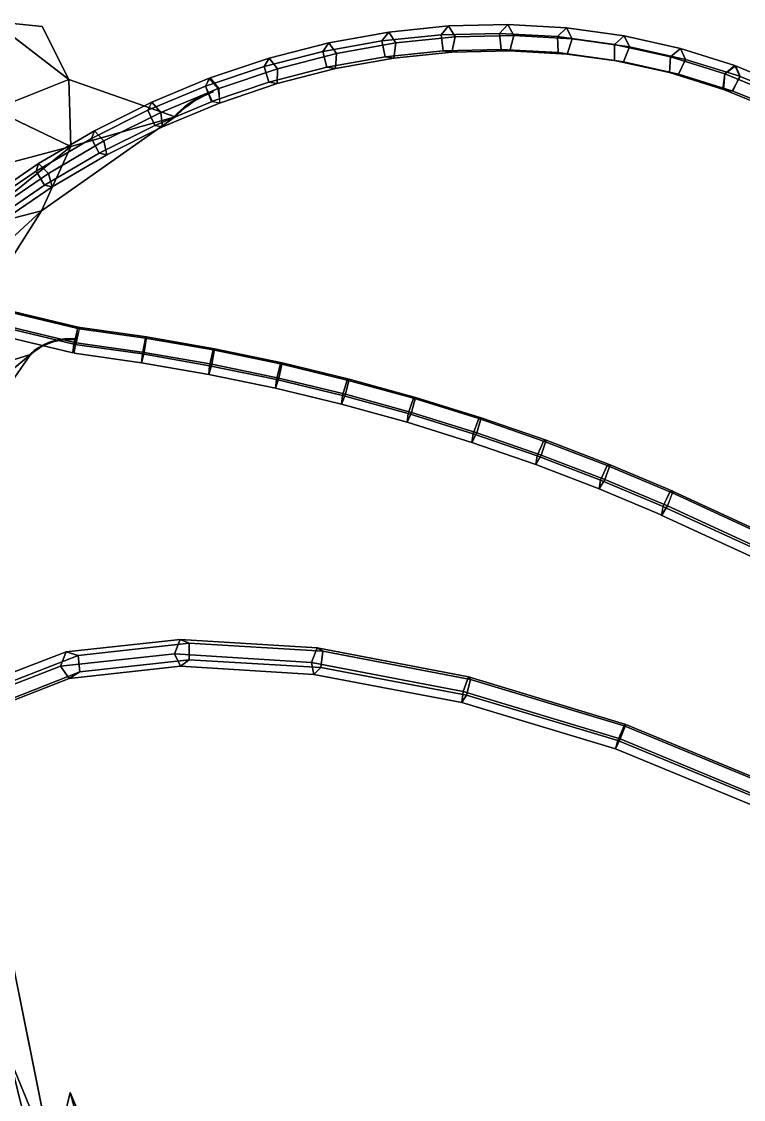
# Model space of a CAD drawing. Header units: metres. Extents: x -349 to 464, y -383 to 362.
# Drawn here: x 155.8 to 215.9, y 62.2 to 152 of the extents above; entities that cross this region are included whole.
import ezdxf

# ---------------------------------------------------------------- set-up
doc = ezdxf.new("R2010")
doc.units = ezdxf.units.M

msp = doc.modelspace()

# ---------------------------------------------------------------- linework, layer by layer
at = {"layer": 'Breeder_Leaf', "color": 3}
for points in [[(159.702, 147.1593, 446.1241), (153.4014, 151.971, 456.7525), (153.437, 144.6635, 452.6205)], [(159.702, 147.1593, 446.1241), (153.437, 144.6635, 452.6205), (153.4014, 151.971, 456.7525)], [(159.702, 147.1593, 446.1241), (157.4695, 151.5712, 451.3612), (153.4014, 151.971, 456.7525)], [(159.702, 147.1593, 446.1241), (153.4014, 151.971, 456.7525), (157.4695, 151.5712, 451.3612)], [(159.702, 147.1593, 446.1241), (153.437, 144.6635, 452.6205), (159.8624, 141.5615, 443.5786)], [(159.702, 147.1593, 446.1241), (159.8624, 141.5615, 443.5786), (153.437, 144.6635, 452.6205)], [(159.702, 147.1593, 446.1241), (159.8624, 141.5615, 443.5786), (168.5389, 144.0343, 434.6351)], [(159.702, 147.1593, 446.1241), (168.5389, 144.0343, 434.6351), (159.8624, 141.5615, 443.5786)], [(153.437, 144.6635, 452.6205), (152.5328, 139.6323, 449.892), (159.8624, 141.5615, 443.5786)], [(153.437, 144.6635, 452.6205), (159.8624, 141.5615, 443.5786), (152.5328, 139.6323, 449.892)], [(168.5389, 144.0343, 434.6351), (159.8624, 141.5615, 443.5786), (157.4374, 136.2149, 440.5905)], [(168.5389, 144.0343, 434.6351), (157.4374, 136.2149, 440.5905), (159.8624, 141.5615, 443.5786)], [(159.8624, 141.5615, 443.5786), (151.172, 134.5951, 447.3622), (157.4374, 136.2149, 440.5905)], [(159.8624, 141.5615, 443.5786), (157.4374, 136.2149, 440.5905), (151.172, 134.5951, 447.3622)], [(159.8624, 141.5615, 443.5786), (152.5328, 139.6323, 449.892), (151.172, 134.5951, 447.3622)], [(159.8624, 141.5615, 443.5786), (151.172, 134.5951, 447.3622), (152.5328, 139.6323, 449.892)], [(151.172, 134.5951, 447.3622), (147.9818, 127.5346, 444.0618), (157.4374, 136.2149, 440.5905)], [(151.172, 134.5951, 447.3622), (157.4374, 136.2149, 440.5905), (147.9818, 127.5346, 444.0618)], [(147.9818, 127.5346, 444.0618), (153.5884, 130.1813, 441.0497), (157.4374, 136.2149, 440.5905)], [(147.9818, 127.5346, 444.0618), (157.4374, 136.2149, 440.5905), (153.5884, 130.1813, 441.0497)], [(156.5163, 124.2654, 511.0506), (146.7494, 116.1614, 511.6109), (142.6497, 119.9286, 508.09)], [(156.5163, 124.2654, 511.0506), (142.6497, 119.9286, 508.09), (146.7494, 116.1614, 511.6109)], [(148.6537, 112.9305, 516.4869), (146.7494, 116.1614, 511.6109), (156.5163, 124.2654, 511.0506)], [(148.6537, 112.9305, 516.4869), (156.5163, 124.2654, 511.0506), (146.7494, 116.1614, 511.6109)]]:
    msp.add_3dface(points, dxfattribs=at)
at = {"layer": 'Breeder_Petiole', "color": 3}
for points in [[(195.5598, 150.9887, 448.5861), (190.679, 150.8736, 445.5904), (191.2939, 151.6018, 444.5609), (196.2335, 151.7144, 447.5923)], [(196.2335, 151.7144, 447.5923), (191.2939, 151.6018, 444.5609), (191.8528, 150.6942, 443.685), (196.7544, 150.8062, 446.694)], [(200.386, 150.7177, 451.6591), (195.5598, 150.9887, 448.5861), (196.2335, 151.7144, 447.5923), (201.1177, 151.4364, 450.7019)], [(201.1177, 151.4364, 450.7019), (196.2335, 151.7144, 447.5923), (196.7544, 150.8062, 446.694), (201.6011, 150.5305, 449.7805)], [(185.7673, 150.373, 442.6861), (180.8488, 149.4891, 439.8868), (181.3446, 150.2081, 438.789), (186.3229, 151.0989, 441.6219)], [(186.3229, 151.0989, 441.6219), (181.3446, 150.2081, 438.789), (181.98, 149.3107, 437.9558), (186.92, 150.1949, 440.7677)], [(190.679, 150.8736, 445.5904), (185.7673, 150.373, 442.6861), (186.3229, 151.0989, 441.6219), (191.2939, 151.6018, 444.5609)], [(190.8726, 149.5336, 445.326), (186.0345, 149.0379, 442.4641), (185.7673, 150.373, 442.6861), (190.679, 150.8736, 445.5904)], [(191.2939, 151.6018, 444.5609), (186.3229, 151.0989, 441.6219), (186.92, 150.1949, 440.7677), (191.8528, 150.6942, 443.685)], [(195.6805, 149.6494, 448.278), (190.8726, 149.5336, 445.326), (190.679, 150.8736, 445.5904), (195.5598, 150.9887, 448.5861)], [(196.7544, 150.8062, 446.694), (191.8528, 150.6942, 443.685), (191.5939, 149.4233, 444.1552), (196.4146, 149.5373, 447.1153)], [(200.4348, 149.3849, 451.3063), (195.6805, 149.6494, 448.278), (195.5598, 150.9887, 448.5861), (200.386, 150.7177, 451.6591)], [(201.6011, 150.5305, 449.7805), (196.7544, 150.8062, 446.694), (196.4146, 149.5373, 447.1153), (201.1814, 149.2699, 450.1519)], [(205.1342, 150.0621, 454.7951), (200.386, 150.7177, 451.6591), (201.1177, 151.4364, 450.7019), (205.9227, 150.7692, 453.8751)], [(205.9227, 150.7692, 453.8751), (201.1177, 151.4364, 450.7019), (201.6011, 150.5305, 449.7805), (206.3691, 149.8686, 452.9302)], [(209.7812, 149.0251, 457.9794), (205.1342, 150.0621, 454.7951), (205.9227, 150.7692, 453.8751), (210.625, 149.7161, 457.097)], [(210.625, 149.7161, 457.097), (205.9227, 150.7692, 453.8751), (206.3691, 149.8686, 452.9302), (211.0353, 148.8237, 456.1282)], [(180.8488, 149.4891, 439.8868), (175.9472, 148.226, 437.2056), (176.3834, 148.9335, 436.0754), (181.3446, 150.2081, 438.789)], [(181.3446, 150.2081, 438.789), (176.3834, 148.9335, 436.0754), (177.0569, 148.0456, 435.2622), (181.98, 149.3107, 437.9558)], [(186.0345, 149.0379, 442.4641), (181.1897, 148.1646, 439.7057), (180.8488, 149.4891, 439.8868), (185.7673, 150.373, 442.6861)], [(186.92, 150.1949, 440.7677), (181.98, 149.3107, 437.9558), (181.8848, 148.055, 438.5191), (186.7428, 148.9285, 441.2853)], [(191.8528, 150.6942, 443.685), (186.92, 150.1949, 440.7677), (186.7428, 148.9285, 441.2853), (191.5939, 149.4233, 444.1552)], [(205.1123, 148.7415, 454.3967), (200.4348, 149.3849, 451.3063), (200.386, 150.7177, 451.6591), (205.1342, 150.0621, 454.7951)], [(206.3691, 149.8686, 452.9302), (201.6011, 150.5305, 449.7805), (201.1814, 149.2699, 450.1519), (205.8711, 148.6226, 453.2507)], [(209.6903, 147.7223, 457.5347), (205.1123, 148.7415, 454.3967), (205.1342, 150.0621, 454.7951), (209.7812, 149.0251, 457.9794)], [(211.0353, 148.8237, 456.1282), (206.3691, 149.8686, 452.9302), (205.8711, 148.6226, 453.2507), (210.4609, 147.5986, 456.3972)], [(181.1897, 148.1646, 439.7057), (176.3617, 146.9178, 437.0637), (175.9472, 148.226, 437.2056), (180.8488, 149.4891, 439.8868)], [(181.98, 149.3107, 437.9558), (177.0569, 148.0456, 435.2622), (177.0436, 146.807, 435.8696), (181.8848, 148.055, 438.5191)], [(186.7428, 148.9285, 441.2853), (181.8848, 148.055, 438.5191), (181.1897, 148.1646, 439.7057), (186.0345, 149.0379, 442.4641)], [(191.5939, 149.4233, 444.1552), (186.7428, 148.9285, 441.2853), (186.0345, 149.0379, 442.4641), (190.8726, 149.5336, 445.326)], [(196.4146, 149.5373, 447.1153), (191.5939, 149.4233, 444.1552), (190.8726, 149.5336, 445.326), (195.6805, 149.6494, 448.278)], [(201.1814, 149.2699, 450.1519), (196.4146, 149.5373, 447.1153), (195.6805, 149.6494, 448.278), (200.4348, 149.3849, 451.3063)], [(205.8711, 148.6226, 453.2507), (201.1814, 149.2699, 450.1519), (200.4348, 149.3849, 451.3063), (205.1123, 148.7415, 454.3967)], [(214.2036, 146.3112, 460.7458), (209.6903, 147.7223, 457.5347), (209.7812, 149.0251, 457.9794), (214.2945, 147.614, 461.1905)], [(214.2945, 147.614, 461.1905), (209.7812, 149.0251, 457.9794), (210.625, 149.7161, 457.097), (215.1383, 148.305, 460.308)], [(215.1383, 148.305, 460.308), (210.625, 149.7161, 457.097), (211.0353, 148.8237, 456.1282), (215.5486, 147.4126, 459.3392)], [(175.9472, 148.226, 437.2056), (171.0865, 146.5897, 434.6549), (171.4632, 147.2812, 433.4939), (176.3834, 148.9335, 436.0754)], [(176.3617, 146.9178, 437.0637), (171.5741, 145.3034, 434.5504), (171.0865, 146.5897, 434.6549), (175.9472, 148.226, 437.2056)], [(176.3834, 148.9335, 436.0754), (171.4632, 147.2812, 433.4939), (172.1746, 146.4057, 432.6998), (177.0569, 148.0456, 435.2622)], [(177.0569, 148.0456, 435.2622), (172.1746, 146.4057, 432.6998), (172.2428, 145.1903, 433.349), (177.0436, 146.807, 435.8696)], [(181.8848, 148.055, 438.5191), (177.0436, 146.807, 435.8696), (176.3617, 146.9178, 437.0637), (181.1897, 148.1646, 439.7057)], [(210.4609, 147.5986, 456.3972), (205.8711, 148.6226, 453.2507), (205.1123, 148.7415, 454.3967), (209.6903, 147.7223, 457.5347)], [(215.5486, 147.4126, 459.3392), (211.0353, 148.8237, 456.1282), (210.4609, 147.5986, 456.3972), (214.9742, 146.1875, 459.6082)], [(224.8994, 143.268, 469.0088), (214.3044, 147.6119, 461.197), (215.202, 148.2822, 460.3524), (225.7969, 143.9384, 468.1642)], [(225.7969, 143.9384, 468.1642), (215.202, 148.2822, 460.3524), (215.577, 147.401, 459.3595), (225.9, 143.2055, 467)], [(171.0765, 146.5847, 434.6504), (166.2903, 144.588, 432.2468), (166.6081, 145.259, 431.0565), (171.3944, 147.2557, 433.4601)], [(171.3944, 147.2557, 433.4601), (166.6081, 145.259, 431.0565), (167.3568, 144.3987, 430.2803), (172.1431, 146.3953, 432.684)], [(214.9742, 146.1875, 459.6082), (210.4609, 147.5986, 456.3972), (209.6903, 147.7223, 457.5347), (214.2036, 146.3112, 460.7458)], [(224.4694, 142.137, 468.3461), (214.1464, 146.3325, 460.7057), (214.3044, 147.6119, 461.197), (224.8994, 143.268, 469.0088)], [(225.9, 143.2055, 467), (215.577, 147.401, 459.3595), (214.9284, 146.2029, 459.5765), (225.0843, 142.0985, 467.1118)], [(171.6364, 145.3257, 434.5812), (166.8502, 143.3291, 432.1776), (166.2903, 144.588, 432.2468), (171.0765, 146.5847, 434.6504)], [(172.1431, 146.3953, 432.684), (167.3568, 144.3987, 430.2803), (167.5056, 143.2127, 430.9692), (172.2918, 145.2094, 433.3729)], [(177.0436, 146.807, 435.8696), (172.2428, 145.1903, 433.349), (171.5741, 145.3034, 434.5504), (176.3617, 146.9178, 437.0637)], [(225.0843, 142.0985, 467.1118), (214.9284, 146.2029, 459.5765), (214.1464, 146.3325, 460.7057), (224.4694, 142.137, 468.3461)], [(170.0567, 145.3585, 433.5667), (169.6809, 145.1062, 433.6715), (169.6637, 145.1143, 433.6292), (170.0451, 145.3703, 433.5229)], [(170.0451, 145.3703, 433.5229), (169.6637, 145.1143, 433.6292), (169.6784, 145.0809, 433.6017), (170.0616, 145.3377, 433.4949)], [(170.0801, 145.319, 433.5647), (169.7059, 145.0681, 433.6693), (169.6809, 145.1062, 433.6715), (170.0567, 145.3585, 433.5667)], [(170.4537, 145.5963, 433.5251), (170.0567, 145.3585, 433.5667), (170.0451, 145.3703, 433.5229), (170.448, 145.6115, 433.4808)], [(170.448, 145.6115, 433.4808), (170.0451, 145.3703, 433.5229), (170.0616, 145.3377, 433.4949), (170.4665, 145.5797, 433.4526)], [(170.4755, 145.5554, 433.5231), (170.0801, 145.319, 433.5647), (170.0567, 145.3585, 433.5667), (170.4537, 145.5963, 433.5251)], [(170.4665, 145.5797, 433.4526), (170.0616, 145.3377, 433.4949), (170.0831, 145.3062, 433.5205), (170.4834, 145.5452, 433.4786)], [(170.4834, 145.5452, 433.4786), (170.0831, 145.3062, 433.5205), (170.0801, 145.319, 433.5647), (170.4755, 145.5554, 433.5231)], [(170.8632, 145.8143, 433.5478), (170.4537, 145.5963, 433.5251), (170.448, 145.6115, 433.4808), (170.8637, 145.8328, 433.504)], [(170.8637, 145.8328, 433.504), (170.448, 145.6115, 433.4808), (170.4665, 145.5797, 433.4526), (170.8842, 145.8017, 433.4758)], [(170.8834, 145.7722, 433.5455), (170.4755, 145.5554, 433.5231), (170.4537, 145.5963, 433.5251), (170.8632, 145.8143, 433.5478)], [(170.8842, 145.8017, 433.4758), (170.4665, 145.5797, 433.4526), (170.4834, 145.5452, 433.4786), (170.8963, 145.7644, 433.5013)], [(170.8963, 145.7644, 433.5013), (170.4834, 145.5452, 433.4786), (170.4755, 145.5554, 433.5231), (170.8834, 145.7722, 433.5455)], [(171.2766, 146.0079, 433.6342), (170.8632, 145.8143, 433.5478), (170.8637, 145.8328, 433.504), (171.2833, 146.0293, 433.5918)], [(171.295, 145.9647, 433.6314), (170.8834, 145.7722, 433.5455), (170.8632, 145.8143, 433.5478), (171.2766, 146.0079, 433.6342)], [(171.2833, 146.0293, 433.5918), (170.8637, 145.8328, 433.504), (170.8842, 145.8017, 433.4758), (171.3058, 145.9987, 433.5639)], [(171.313, 145.959, 433.5882), (170.8963, 145.7644, 433.5013), (170.8834, 145.7722, 433.5455), (171.295, 145.9647, 433.6314)], [(171.3058, 145.9987, 433.5639), (170.8842, 145.8017, 433.4758), (170.8963, 145.7644, 433.5013), (171.313, 145.959, 433.5882)], [(171.6878, 146.1741, 433.7838), (171.2766, 146.0079, 433.6342), (171.2833, 146.0293, 433.5918), (171.6946, 146.1956, 433.7411)], [(171.7064, 146.1306, 433.781), (171.295, 145.9647, 433.6314), (171.2766, 146.0079, 433.6342), (171.6878, 146.1741, 433.7838)], [(171.6946, 146.1956, 433.7411), (171.2833, 146.0293, 433.5918), (171.3058, 145.9987, 433.5639), (171.7172, 146.1648, 433.713)], [(171.7245, 146.1248, 433.7375), (171.313, 145.959, 433.5882), (171.295, 145.9647, 433.6314), (171.7064, 146.1306, 433.781)], [(171.7172, 146.1648, 433.713), (171.3058, 145.9987, 433.5639), (171.313, 145.959, 433.5882), (171.7245, 146.1248, 433.7375)], [(166.2903, 144.588, 432.2468), (161.5819, 142.2304, 429.9923), (161.8417, 142.8766, 428.7745), (166.6081, 145.259, 431.0565)], [(166.8502, 143.3291, 432.1776), (162.213, 141.0042, 429.9562), (161.5819, 142.2304, 429.9923), (166.2903, 144.588, 432.2468)], [(166.6081, 145.259, 431.0565), (161.8417, 142.8766, 428.7745), (162.6271, 142.0342, 428.0151), (167.3568, 144.3987, 430.2803)], [(172.2918, 145.2094, 433.3729), (167.5056, 143.2127, 430.9692), (166.8502, 143.3291, 432.1776), (171.6364, 145.3257, 434.5812)], [(169.0249, 144.58, 434.0609), (168.7588, 144.3174, 434.3369), (168.7279, 144.3139, 434.3039), (168.9979, 144.5804, 434.024)], [(168.9979, 144.5804, 434.024), (168.7279, 144.3139, 434.3039), (168.7381, 144.278, 434.2796), (169.0094, 144.5452, 433.9984)], [(169.0094, 144.5452, 433.9984), (168.7381, 144.278, 434.2796), (168.7747, 144.2592, 434.297), (169.0429, 144.5233, 434.0188)], [(169.0524, 144.5446, 434.0572), (168.7874, 144.2834, 434.3322), (168.7588, 144.3174, 434.3369), (169.0249, 144.58, 434.0609)], [(169.0429, 144.5233, 434.0188), (168.7747, 144.2592, 434.297), (168.7874, 144.2834, 434.3322), (169.0524, 144.5446, 434.0572)], [(169.3345, 144.8448, 433.8375), (169.0249, 144.58, 434.0609), (168.9979, 144.5804, 434.024), (169.3121, 144.8491, 433.7974)], [(169.3121, 144.8491, 433.7974), (168.9979, 144.5804, 434.024), (169.0094, 144.5452, 433.9984), (169.3251, 144.8148, 433.7708)], [(169.3251, 144.8148, 433.7708), (169.0094, 144.5452, 433.9984), (169.0429, 144.5233, 434.0188), (169.3551, 144.7896, 433.7936)], [(169.3608, 144.8081, 433.8346), (169.0524, 144.5446, 434.0572), (169.0249, 144.58, 434.0609), (169.3345, 144.8448, 433.8375)], [(169.3551, 144.7896, 433.7936), (169.0429, 144.5233, 434.0188), (169.0524, 144.5446, 434.0572), (169.3608, 144.8081, 433.8346)], [(169.6809, 145.1062, 433.6715), (169.3345, 144.8448, 433.8375), (169.3121, 144.8491, 433.7974), (169.6637, 145.1143, 433.6292)], [(169.6637, 145.1143, 433.6292), (169.3121, 144.8491, 433.7974), (169.3251, 144.8148, 433.7708), (169.6784, 145.0809, 433.6017)], [(169.6784, 145.0809, 433.6017), (169.3251, 144.8148, 433.7708), (169.3551, 144.7896, 433.7936), (169.7043, 145.0525, 433.6263)], [(169.7059, 145.0681, 433.6693), (169.3608, 144.8081, 433.8346), (169.3345, 144.8448, 433.8375), (169.6809, 145.1062, 433.6715)], [(169.7043, 145.0525, 433.6263), (169.3551, 144.7896, 433.7936), (169.3608, 144.8081, 433.8346), (169.7059, 145.0681, 433.6693)], [(170.0616, 145.3377, 433.4949), (169.6784, 145.0809, 433.6017), (169.7043, 145.0525, 433.6263), (170.0831, 145.3062, 433.5205)], [(170.0831, 145.3062, 433.5205), (169.7043, 145.0525, 433.6263), (169.7059, 145.0681, 433.6693), (170.0801, 145.319, 433.5647)], [(167.3568, 144.3987, 430.2803), (162.6271, 142.0342, 428.0151), (162.8552, 140.8836, 428.7412), (167.5056, 143.2127, 430.9692)], [(168.7588, 144.3174, 434.3369), (168.5422, 144.063, 434.6599), (168.5078, 144.0558, 434.6312), (168.7279, 144.3139, 434.3039)], [(168.7279, 144.3139, 434.3039), (168.5078, 144.0558, 434.6312), (168.517, 144.0188, 434.6081), (168.7381, 144.278, 434.2796)], [(168.7381, 144.278, 434.2796), (168.517, 144.0188, 434.6081), (168.5563, 144.003, 434.6221), (168.7747, 144.2592, 434.297)], [(168.7874, 144.2834, 434.3322), (168.5717, 144.0301, 434.6539), (168.5422, 144.063, 434.6599), (168.7588, 144.3174, 434.3369)], [(168.7747, 144.2592, 434.297), (168.5563, 144.003, 434.6221), (168.5717, 144.0301, 434.6539), (168.7874, 144.2834, 434.3322)], [(161.5819, 142.2304, 429.9923), (156.9843, 139.5282, 427.9019), (157.1872, 140.1453, 426.6585), (161.8417, 142.8766, 428.7745)], [(161.8417, 142.8766, 428.7745), (157.1872, 140.1453, 426.6585), (158.0084, 139.3234, 425.9146), (162.6271, 142.0342, 428.0151)], [(167.5056, 143.2127, 430.9692), (162.8552, 140.8836, 428.7412), (162.213, 141.0042, 429.9562), (166.8502, 143.3291, 432.1776)], [(162.213, 141.0042, 429.9562), (157.685, 138.3398, 427.8966), (156.9843, 139.5282, 427.9019), (161.5819, 142.2304, 429.9923)], [(162.6271, 142.0342, 428.0151), (158.0084, 139.3234, 425.9146), (158.3143, 138.214, 426.6754), (162.8552, 140.8836, 428.7412)], [(162.8552, 140.8836, 428.7412), (158.3143, 138.214, 426.6754), (157.685, 138.3398, 427.8966), (162.213, 141.0042, 429.9562)], [(156.9843, 139.5282, 427.9019), (152.5198, 136.4943, 425.9854), (152.6673, 137.0781, 424.7184), (157.1872, 140.1453, 426.6585)], [(157.1872, 140.1453, 426.6585), (152.6673, 137.0781, 424.7184), (153.5232, 136.2794, 423.9886), (158.0084, 139.3234, 425.9146)], [(157.685, 138.3398, 427.8966), (153.2883, 135.3487, 426.0082), (152.5198, 136.4943, 425.9854), (156.9843, 139.5282, 427.9019)], [(158.0084, 139.3234, 425.9146), (153.5232, 136.2794, 423.9886), (153.9048, 135.2167, 424.7812), (158.3143, 138.214, 426.6754)], [(158.3143, 138.214, 426.6754), (153.9048, 135.2167, 424.7812), (153.2883, 135.3487, 426.0082), (157.685, 138.3398, 427.8966)], [(160.4523, 126.416, 509.4399), (154.9123, 127.7524, 509.881), (154.5735, 126.4557, 509.5541), (160.1135, 125.1193, 509.1131)], [(160.3158, 125.2241, 511.3376), (154.7759, 126.5605, 511.7786), (155.041, 127.8336, 511.2521), (160.581, 126.4971, 510.8111)], [(160.581, 126.4971, 510.8111), (155.041, 127.8336, 511.2521), (154.9123, 127.7524, 509.881), (160.4523, 126.416, 509.4399)], [(160.0296, 124.3868, 510.2792), (154.4896, 125.7233, 510.7202), (154.7759, 126.5605, 511.7786), (160.3158, 125.2241, 511.3376)], [(165.9604, 124.4287, 511.1302), (160.2988, 125.2305, 511.3394), (160.4623, 126.5215, 510.8153), (166.1579, 125.7142, 510.6042)], [(166.1579, 125.7142, 510.6042), (160.4623, 126.5215, 510.8153), (160.3978, 126.4243, 509.4407), (166.0715, 125.62, 509.2305)], [(160.1135, 125.1193, 509.1131), (154.5735, 126.4557, 509.5541), (154.4896, 125.7233, 510.7202), (160.0296, 124.3868, 510.2792)], [(166.0715, 125.62, 509.2305), (160.3978, 126.4243, 509.4407), (160.1979, 125.1001, 509.1093), (165.825, 124.3031, 508.9016)], [(171.7133, 124.6353, 508.9427), (166.0715, 125.62, 509.2305), (165.825, 124.3031, 508.9016), (171.4204, 123.3271, 508.6169)], [(171.5902, 123.4469, 510.8434), (165.9604, 124.4287, 511.1302), (166.1579, 125.7142, 510.6042), (171.8214, 124.7257, 510.3151)], [(171.8214, 124.7257, 510.3151), (166.1579, 125.7142, 510.6042), (166.0715, 125.62, 509.2305), (171.7133, 124.6353, 508.9427)], [(157.2086, 124.8444, 510.7913), (156.8409, 124.5849, 510.9275), (156.8289, 124.5794, 510.8849), (157.1977, 124.8396, 510.748)], [(157.1977, 124.8396, 510.748), (156.8289, 124.5794, 510.8849), (156.849, 124.5428, 510.8693), (157.215, 124.8009, 510.7332)], [(157.2332, 124.8079, 510.8034), (156.8689, 124.5509, 510.9383), (156.8409, 124.5849, 510.9275), (157.2086, 124.8444, 510.7913)], [(157.215, 124.8009, 510.7332), (156.849, 124.5428, 510.8693), (156.8735, 124.5252, 510.9021), (157.2368, 124.7813, 510.7673)], [(157.2368, 124.7813, 510.7673), (156.8735, 124.5252, 510.9021), (156.8689, 124.5509, 510.9383), (157.2332, 124.8079, 510.8034)], [(157.6031, 125.0682, 510.6667), (157.2086, 124.8444, 510.7913), (157.1977, 124.8396, 510.748), (157.5932, 125.0639, 510.6227)], [(157.5932, 125.0639, 510.6227), (157.1977, 124.8396, 510.748), (157.215, 124.8009, 510.7332), (157.6076, 125.0233, 510.6088)], [(157.624, 125.0293, 510.6801), (157.2332, 124.8079, 510.8034), (157.2086, 124.8444, 510.7913), (157.6031, 125.0682, 510.6667)], [(157.6076, 125.0233, 510.6088), (157.215, 124.8009, 510.7332), (157.2368, 124.7813, 510.7673), (157.6265, 125.002, 510.644)], [(157.6265, 125.002, 510.644), (157.2368, 124.7813, 510.7673), (157.2332, 124.8079, 510.8034), (157.624, 125.0293, 510.6801)], [(158.0205, 125.254, 510.555), (157.6031, 125.0682, 510.6667), (157.5932, 125.0639, 510.6227), (158.0117, 125.2502, 510.5103)], [(158.0117, 125.2502, 510.5103), (157.5932, 125.0639, 510.6227), (157.6076, 125.0233, 510.6088), (158.0229, 125.2079, 510.4971)], [(158.0374, 125.2132, 510.5695), (157.624, 125.0293, 510.6801), (157.6031, 125.0682, 510.6667), (158.0205, 125.254, 510.555)], [(158.0229, 125.2079, 510.4971), (157.6076, 125.0233, 510.6088), (157.6265, 125.002, 510.644), (158.0387, 125.1852, 510.5334)], [(158.0387, 125.1852, 510.5334), (157.6265, 125.002, 510.644), (157.624, 125.0293, 510.6801), (158.0374, 125.2132, 510.5695)], [(158.4568, 125.4, 510.4572), (158.0205, 125.254, 510.555), (158.0117, 125.2502, 510.5103), (158.4492, 125.3965, 510.4119)], [(158.4492, 125.3965, 510.4119), (158.0117, 125.2502, 510.5103), (158.0229, 125.2079, 510.4971), (158.457, 125.353, 510.3993)], [(158.4695, 125.3577, 510.4727), (158.0374, 125.2132, 510.5695), (158.0205, 125.254, 510.555), (158.4568, 125.4, 510.4572)], [(158.457, 125.353, 510.3993), (158.0229, 125.2079, 510.4971), (158.0387, 125.1852, 510.5334), (158.4695, 125.3291, 510.4366)], [(158.4695, 125.3291, 510.4366), (158.0387, 125.1852, 510.5334), (158.0374, 125.2132, 510.5695), (158.4695, 125.3577, 510.4727)], [(158.9077, 125.5049, 510.3743), (158.4568, 125.4, 510.4572), (158.4492, 125.3965, 510.4119), (158.9015, 125.5016, 510.3284)], [(158.9015, 125.5016, 510.3284), (158.4492, 125.3965, 510.4119), (158.457, 125.353, 510.3993), (158.9057, 125.4571, 510.3163)], [(158.916, 125.4614, 510.3906), (158.4695, 125.3577, 510.4727), (158.4568, 125.4, 510.4572), (158.9077, 125.5049, 510.3743)], [(158.9057, 125.4571, 510.3163), (158.457, 125.353, 510.3993), (158.4695, 125.3291, 510.4366), (158.9147, 125.4324, 510.3545)], [(158.9147, 125.4324, 510.3545), (158.4695, 125.3291, 510.4366), (158.4695, 125.3577, 510.4727), (158.916, 125.4614, 510.3906)], [(159.369, 125.5676, 510.307), (158.9077, 125.5049, 510.3743), (158.9015, 125.5016, 510.3284), (159.3641, 125.5644, 510.2606)], [(159.3641, 125.5644, 510.2606), (158.9015, 125.5016, 510.3284), (158.9057, 125.4571, 510.3163), (159.3647, 125.5192, 510.2489)], [(159.3647, 125.5192, 510.2489), (158.9057, 125.4571, 510.3163), (158.9147, 125.4324, 510.3545), (159.37, 125.494, 510.2878)], [(159.3728, 125.5234, 510.3241), (158.916, 125.4614, 510.3906), (158.9077, 125.5049, 510.3743), (159.369, 125.5676, 510.307)], [(159.37, 125.494, 510.2878), (158.9147, 125.4324, 510.3545), (158.916, 125.4614, 510.3906), (159.3728, 125.5234, 510.3241)], [(159.8362, 125.5875, 510.256), (159.369, 125.5676, 510.307), (159.3641, 125.5644, 510.2606), (159.8326, 125.5843, 510.2092)], [(159.8326, 125.5843, 510.2092), (159.3641, 125.5644, 510.2606), (159.3647, 125.5192, 510.2489), (159.8295, 125.5388, 510.1977)], [(159.8295, 125.5388, 510.1977), (159.3647, 125.5192, 510.2489), (159.37, 125.494, 510.2878), (159.8312, 125.5134, 510.2373)], [(159.8353, 125.543, 510.2737), (159.3728, 125.5234, 510.3241), (159.369, 125.5676, 510.307), (159.8362, 125.5875, 510.256)], [(159.8312, 125.5134, 510.2373), (159.37, 125.494, 510.2878), (159.3728, 125.5234, 510.3241), (159.8353, 125.543, 510.2737)], [(160.2989, 125.5615, 510.1748), (159.8326, 125.5843, 510.2092), (159.8295, 125.5388, 510.1977), (160.2957, 125.5156, 510.1632)], [(160.2957, 125.5156, 510.1632), (159.8295, 125.5388, 510.1977), (159.8312, 125.5134, 510.2373), (160.2974, 125.49, 510.2031)], [(160.2974, 125.49, 510.2031), (159.8312, 125.5134, 510.2373), (159.8353, 125.543, 510.2737), (160.3016, 125.5199, 510.2398)], [(160.3025, 125.5647, 510.222), (159.8362, 125.5875, 510.256), (159.8326, 125.5843, 510.2092), (160.2989, 125.5615, 510.1748)], [(160.3016, 125.5199, 510.2398), (159.8353, 125.543, 510.2737), (159.8362, 125.5875, 510.256), (160.3025, 125.5647, 510.222)], [(165.7568, 123.571, 510.069), (160.1371, 124.3665, 510.2761), (160.2988, 125.2305, 511.3394), (165.9604, 124.4287, 511.1302)], [(165.825, 124.3031, 508.9016), (160.1979, 125.1001, 509.1093), (160.1371, 124.3665, 510.2761), (165.7568, 123.571, 510.069)], [(177.1814, 122.2861, 510.4796), (171.5902, 123.4469, 510.8434), (171.8214, 124.7257, 510.3151), (177.446, 123.5573, 509.9484)], [(177.446, 123.5573, 509.9484), (171.8214, 124.7257, 510.3151), (171.7133, 124.6353, 508.9427), (177.3163, 123.4713, 508.5776)], [(156.8409, 124.5849, 510.9275), (156.5033, 124.2923, 511.0742), (156.4903, 124.286, 511.032), (156.8289, 124.5794, 510.8849)], [(156.8289, 124.5794, 510.8849), (156.4903, 124.286, 511.032), (156.513, 124.2515, 511.0153), (156.849, 124.5428, 510.8693)], [(156.8689, 124.5509, 510.9383), (156.5346, 124.2609, 511.0836), (156.5033, 124.2923, 511.0742), (156.8409, 124.5849, 510.9275)], [(156.849, 124.5428, 510.8693), (156.513, 124.2515, 511.0153), (156.5402, 124.236, 511.0471), (156.8735, 124.5252, 510.9021)], [(156.8735, 124.5252, 510.9021), (156.5402, 124.236, 511.0471), (156.5346, 124.2609, 511.0836), (156.8689, 124.5509, 510.9383)], [(171.3448, 122.5968, 509.7849), (165.7568, 123.571, 510.069), (165.9604, 124.4287, 511.1302), (171.5902, 123.4469, 510.8434)], [(171.4204, 123.3271, 508.6169), (165.825, 124.3031, 508.9016), (165.7568, 123.571, 510.069), (171.3448, 122.5968, 509.7849)], [(177.3163, 123.4713, 508.5776), (171.7133, 124.6353, 508.9427), (171.4204, 123.3271, 508.6169), (176.9775, 122.1734, 508.2556)], [(176.8945, 121.4451, 509.4243), (171.3448, 122.5968, 509.7849), (171.5902, 123.4469, 510.8434), (177.1814, 122.2861, 510.4796)], [(176.9775, 122.1734, 508.2556), (171.4204, 123.3271, 508.6169), (171.3448, 122.5968, 509.7849), (176.8945, 121.4451, 509.4243)], [(182.8739, 122.1295, 508.1357), (177.3163, 123.4713, 508.5776), (176.9775, 122.1734, 508.2556), (182.4894, 120.8432, 507.818)], [(182.7272, 120.9479, 510.039), (177.1814, 122.2861, 510.4796), (177.446, 123.5573, 509.9484), (183.0249, 122.2104, 509.5046)], [(183.0249, 122.2104, 509.5046), (177.446, 123.5573, 509.9484), (177.3163, 123.4713, 508.5776), (182.8739, 122.1295, 508.1357)], [(182.3993, 120.1171, 508.9876), (176.8945, 121.4451, 509.4243), (177.1814, 122.2861, 510.4796), (182.7272, 120.9479, 510.039)], [(182.4894, 120.8432, 507.818), (176.9775, 122.1734, 508.2556), (176.8945, 121.4451, 509.4243), (182.3993, 120.1171, 508.9876)], [(188.3792, 120.6113, 507.6176), (182.8739, 122.1295, 508.1357), (182.4894, 120.8432, 507.818), (187.9496, 119.3382, 507.3048)], [(188.2209, 119.4338, 509.5225), (182.7272, 120.9479, 510.039), (183.0249, 122.2104, 509.5046), (188.5514, 120.6865, 508.9843)], [(188.5514, 120.6865, 508.9843), (183.0249, 122.2104, 509.5046), (182.8739, 122.1295, 508.1357), (188.3792, 120.6113, 507.6176)], [(187.8523, 118.6146, 508.4754), (182.3993, 120.1171, 508.9876), (182.7272, 120.9479, 510.039), (188.2209, 119.4338, 509.5225)], [(187.9496, 119.3382, 507.3048), (182.4894, 120.8432, 507.818), (182.3993, 120.1171, 508.9876), (187.8523, 118.6146, 508.4754)], [(193.8258, 118.9187, 507.0239), (188.3792, 120.6113, 507.6176), (187.9496, 119.3382, 507.3048), (193.3516, 117.6601, 506.7168)], [(193.656, 117.7455, 508.9305), (188.2209, 119.4338, 509.5225), (188.5514, 120.6865, 508.9843), (194.0189, 118.9874, 508.3882)], [(194.0189, 118.9874, 508.3882), (188.5514, 120.6865, 508.9843), (188.3792, 120.6113, 507.6176), (193.8258, 118.9187, 507.0239)], [(193.2472, 116.9392, 507.8884), (187.8523, 118.6146, 508.4754), (188.2209, 119.4338, 509.5225), (193.656, 117.7455, 508.9305)], [(193.3516, 117.6601, 506.7168), (187.9496, 119.3382, 507.3048), (187.8523, 118.6146, 508.4754), (193.2472, 116.9392, 507.8884)], [(199.2069, 117.0536, 506.3555), (193.8258, 118.9187, 507.0239), (193.3516, 117.6601, 506.7168), (198.6887, 115.811, 506.0546)], [(199.0258, 115.8852, 508.264), (193.656, 117.7455, 508.9305), (194.0189, 118.9874, 508.3882), (199.4208, 117.1152, 507.717)], [(199.4208, 117.1152, 507.717), (194.0189, 118.9874, 508.3882), (193.8258, 118.9187, 507.0239), (199.2069, 117.0536, 506.3555)], [(198.5774, 115.093, 507.2274), (193.2472, 116.9392, 507.8884), (193.656, 117.7455, 508.9305), (199.0258, 115.8852, 508.264)], [(198.6887, 115.811, 506.0546), (193.3516, 117.6601, 506.7168), (193.2472, 116.9392, 507.8884), (198.5774, 115.093, 507.2274)], [(204.5162, 115.0183, 505.6132), (199.2069, 117.0536, 506.3555), (198.6887, 115.811, 506.0546), (203.9545, 113.793, 505.3192)], [(204.324, 113.8549, 507.5237), (199.0258, 115.8852, 508.264), (199.4208, 117.1152, 507.717), (204.7505, 115.0721, 506.9717)], [(204.7505, 115.0721, 506.9717), (199.4208, 117.1152, 507.717), (199.2069, 117.0536, 506.3555), (204.5162, 115.0183, 505.6132)], [(203.8364, 113.0782, 506.4931), (198.5774, 115.093, 507.2274), (199.0258, 115.8852, 508.264), (204.324, 113.8549, 507.5237)], [(203.9545, 113.793, 505.3192), (198.6887, 115.811, 506.0546), (198.5774, 115.093, 507.2274), (203.8364, 113.0782, 506.4931)], [(209.7308, 112.8227, 504.801), (204.5162, 115.0183, 505.6132), (203.9545, 113.793, 505.3192), (209.1691, 111.5974, 504.5069)], [(209.5385, 111.6593, 506.7115), (204.324, 113.8549, 507.5237), (204.7505, 115.0721, 506.9717), (209.965, 112.8765, 506.1595)], [(209.965, 112.8765, 506.1595), (204.7505, 115.0721, 506.9717), (204.5162, 115.0183, 505.6132), (209.7308, 112.8227, 504.801)], [(209.0509, 110.8825, 505.6809), (203.8364, 113.0782, 506.4931), (204.324, 113.8549, 507.5237), (209.5385, 111.6593, 506.7115)], [(209.1691, 111.5974, 504.5069), (203.9545, 113.793, 505.3192), (203.8364, 113.0782, 506.4931), (209.0509, 110.8825, 505.6809)], [(221.8922, 107.2316, 502.714), (209.7473, 112.8151, 504.798), (209.1428, 111.6086, 504.5113), (221.1346, 106.1042, 502.4725)], [(221.9382, 105.9449, 504.5532), (209.5441, 111.6572, 506.7107), (210.0016, 112.8605, 506.1531), (222.3957, 107.1482, 503.9957)], [(222.3957, 107.1482, 503.9957), (210.0016, 112.8605, 506.1531), (209.7473, 112.8151, 504.798), (221.8922, 107.2316, 502.714)], [(221.1629, 105.3135, 503.6027), (209.018, 110.8971, 505.6866), (209.5441, 111.6572, 506.7107), (221.9382, 105.9449, 504.5532)], [(221.1346, 106.1042, 502.4725), (209.1428, 111.6086, 504.5113), (209.018, 110.8971, 505.6866), (221.1629, 105.3135, 503.6027)], [(168.5094, 99.3398, 446.4497), (159.0139, 98.3103, 436.4348), (159.4714, 99.5136, 435.8773), (168.967, 100.5431, 445.8922)], [(168.967, 100.5431, 445.8922), (159.4714, 99.5136, 435.8773), (160.4644, 99.2021, 434.9716), (169.7154, 100.2276, 444.777)], [(179.9071, 98.6279, 454.267), (168.5094, 99.3398, 446.4497), (168.967, 100.5431, 445.8922), (180.3646, 99.8312, 453.7095)], [(180.3646, 99.8312, 453.7095), (168.967, 100.5431, 445.8922), (169.7154, 100.2276, 444.777), (180.8318, 99.552, 452.4418)], [(169.7154, 100.2276, 444.777), (160.4644, 99.2021, 434.9716), (160.6264, 97.8321, 434.9611), (169.7272, 98.8551, 444.6378)], [(180.8318, 99.552, 452.4418), (169.7154, 100.2276, 444.777), (169.7272, 98.8551, 444.6378), (180.6707, 98.2018, 452.209)], [(192.5236, 96.2173, 459.4183), (179.9071, 98.6279, 454.267), (180.3646, 99.8312, 453.7095), (192.9812, 97.4206, 458.8608)], [(192.9812, 97.4206, 458.8608), (180.3646, 99.8312, 453.7095), (180.8318, 99.552, 452.4418), (193.1473, 97.2158, 457.5067)], [(159.0139, 98.3103, 436.4348), (151.9895, 95.601, 424.8226), (152.447, 96.8043, 424.2651), (159.4714, 99.5136, 435.8773)], [(159.4714, 99.5136, 435.8773), (152.447, 96.8043, 424.2651), (153.6331, 96.537, 423.6132), (160.4644, 99.2021, 434.9716)], [(160.4644, 99.2021, 434.9716), (153.6331, 96.537, 423.6132), (153.9138, 95.1942, 423.7587), (160.6264, 97.8321, 434.9611)], [(168.9861, 98.3096, 445.6657), (159.735, 97.2841, 435.8602), (159.0139, 98.3103, 436.4348), (168.5094, 99.3398, 446.4497)], [(169.7272, 98.8551, 444.6378), (160.6264, 97.8321, 434.9611), (159.735, 97.2841, 435.8602), (168.9861, 98.3096, 445.6657)], [(180.1025, 97.634, 453.3305), (168.9861, 98.3096, 445.6657), (168.5094, 99.3398, 446.4497), (179.9071, 98.6279, 454.267)], [(180.6707, 98.2018, 452.209), (169.7272, 98.8551, 444.6378), (168.9861, 98.3096, 445.6657), (180.1025, 97.634, 453.3305)], [(193.1473, 97.2158, 457.5067), (180.8318, 99.552, 452.4418), (180.6707, 98.2018, 452.209), (192.8012, 95.9113, 457.2206)], [(159.735, 97.2841, 435.8602), (152.9038, 94.619, 424.5019), (151.9895, 95.601, 424.8226), (159.0139, 98.3103, 436.4348)], [(160.6264, 97.8321, 434.9611), (153.9138, 95.1942, 423.7587), (152.9038, 94.619, 424.5019), (159.735, 97.2841, 435.8602)], [(192.418, 95.2978, 458.3953), (180.1025, 97.634, 453.3305), (179.9071, 98.6279, 454.267), (192.5236, 96.2173, 459.4183)], [(192.8012, 95.9113, 457.2206), (180.6707, 98.2018, 452.209), (180.1025, 97.634, 453.3305), (192.418, 95.2978, 458.3953)], [(205.6029, 92.2524, 461.5948), (192.5236, 96.2173, 459.4183), (192.9812, 97.4206, 458.8608), (206.0605, 93.4557, 461.0372)], [(205.9236, 93.359, 459.6678), (193.1473, 97.2158, 457.5067), (192.8012, 95.9113, 457.2206), (205.3914, 92.121, 459.3725)], [(206.0605, 93.4557, 461.0372), (192.9812, 97.4206, 458.8608), (193.1473, 97.2158, 457.5067), (205.9236, 93.359, 459.6678)], [(205.1943, 91.441, 460.5565), (192.418, 95.2978, 458.3953), (192.5236, 96.2173, 459.4183), (205.6029, 92.2524, 461.5948)], [(205.3914, 92.121, 459.3725), (192.8012, 95.9113, 457.2206), (192.418, 95.2978, 458.3953), (205.1943, 91.441, 460.5565)], [(218.3951, 88.2129, 458.7959), (205.9236, 93.359, 459.6678), (205.3914, 92.121, 459.3725), (217.6868, 87.05807, 458.5355)], [(218.3609, 86.9709, 460.6659), (205.6029, 92.2524, 461.5948), (206.0605, 93.4557, 461.0372), (218.8185, 88.1743, 460.1084)], [(218.8185, 88.1743, 460.1084), (206.0605, 93.4557, 461.0372), (205.9236, 93.359, 459.6678), (218.3951, 88.2129, 458.7959)], [(217.6658, 86.2949, 459.6846), (205.1943, 91.441, 460.5565), (205.6029, 92.2524, 461.5948), (218.3609, 86.9709, 460.6659)], [(217.6868, 87.05807, 458.5355), (205.3914, 92.121, 459.3725), (205.1943, 91.441, 460.5565), (217.6658, 86.2949, 459.6846)]]:
    msp.add_3dface(points, dxfattribs=at)
at = {"layer": 'Breeder_Stipule', "color": 3}
for points in [[(158.4079, 56.8485, 290.2132), (154.4756, 76.3371, 295.4619), (154.7979, 65.6637, 286.1115)], [(158.4079, 56.8485, 290.2132), (154.7979, 65.6637, 286.1115), (154.4756, 76.3371, 295.4619)], [(158.4079, 56.8485, 290.2132), (156.5516, 66.01823, 295.5988), (154.4756, 76.3371, 295.4619)], [(158.4079, 56.8485, 290.2132), (154.4756, 76.3371, 295.4619), (156.5516, 66.01823, 295.5988)], [(154.7979, 65.6637, 286.1115), (153.1565, 62.4333, 280.322), (157.6927, 53.7565, 283.3018)], [(154.7979, 65.6637, 286.1115), (157.6927, 53.7565, 283.3018), (153.1565, 62.4333, 280.322)], [(158.4079, 56.8485, 290.2132), (154.7979, 65.6637, 286.1115), (157.6927, 53.7565, 283.3018)], [(158.4079, 56.8485, 290.2132), (157.6927, 53.7565, 283.3018), (154.7979, 65.6637, 286.1115)], [(164.2242, 46.7954, 294.2324), (159.8235, 62.8349, 299.3544), (158.4079, 56.8485, 290.2132)], [(164.2242, 46.7954, 294.2324), (158.4079, 56.8485, 290.2132), (159.8235, 62.8349, 299.3544)], [(164.2242, 46.7954, 294.2324), (163.2432, 54.6399, 299.4157), (159.8235, 62.8349, 299.3544)], [(164.2242, 46.7954, 294.2324), (159.8235, 62.8349, 299.3544), (163.2432, 54.6399, 299.4157)], [(157.6927, 53.7565, 283.3018), (153.1565, 62.4333, 280.322), (152.5219, 60.2758, 273.9731)], [(157.6927, 53.7565, 283.3018), (152.5219, 60.2758, 273.9731), (153.1565, 62.4333, 280.322)]]:
    msp.add_3dface(points, dxfattribs=at)

doc.saveas('drawing.dxf')
